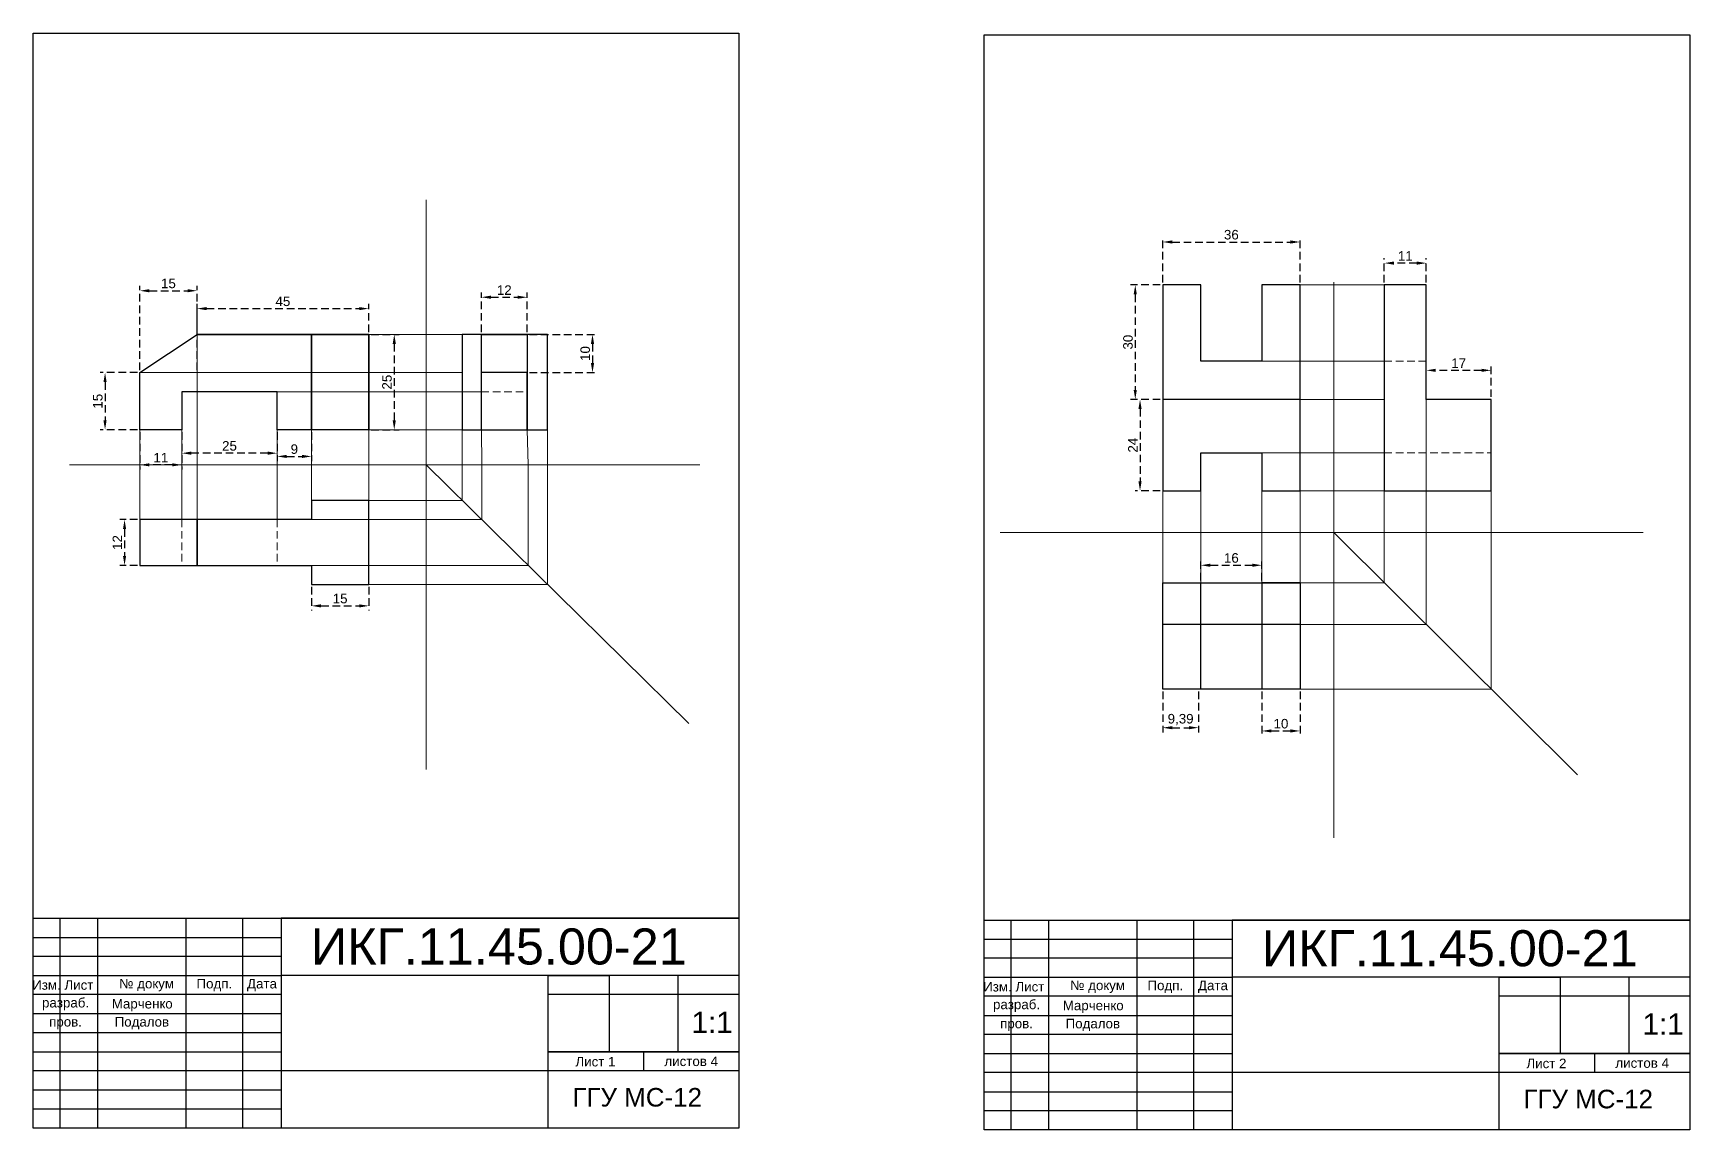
# Model space of a CAD drawing. Header units: millimetres. Extents: x 211 to 1131, y 6 to 296.
# Drawn here: x 210.5 to 644.8, y 8.8 to 296.3 of the extents above; entities that cross this region are included whole.
import ezdxf

# ---------------------------------------------------------------- set-up
doc = ezdxf.new("R2010")
doc.units = ezdxf.units.MM
doc.linetypes.add('ACAD_ISO10W100', pattern=[18, 12, -3, 0, -3])
doc.linetypes.add('JIS_02_2.0', pattern=[3, 2, -1])
doc.layers.add('подпись', color=7, linetype='JIS_02_2.0', lineweight=20)
doc.layers.add('размеры', color=7, linetype='JIS_02_2.0', lineweight=20)
doc.layers.add('Слой1', color=7, linetype='Continuous')
doc.layers.add('Слой2', color=7, linetype='Continuous')
doc.styles.get("Standard").update_dxf_attribs({"font": 'arial.ttf'})
doc.dimstyles.new('ISO-25', dxfattribs={"dimtxt": 2.5, "dimasz": 2.5, "dimexe": 1.25, "dimexo": 0.625, "dimtad": 1, "dimtxsty": 'Standard', "dimcen": 2.5, "dimadec": 0, "dimazin": 0, "dimtfac": 1, "dimtmove": 0, "dimatfit": 3, "dimfxl": 1, "dimarcsym": 0})

# ---------------------------------------------------------------- blocks, each defined once
blk = doc.blocks.new('*D2')
at = {"layer": 'Defpoints', "color": 0, "transparency": 16777216}
for p in [(298.5, 224.1), (253.5, 217.33), (298.5, 217.33)]:
    blk.add_point(p, dxfattribs=at)
at = {"layer": 'размеры', "color": 0, "lineweight": -2, "transparency": 16777216}
for p, q in [((253.5, 217.95), (253.5, 225.35)), ((256, 224.1), (296, 224.1)), ((298.5, 217.95), (298.5, 225.35))]:
    blk.add_line(p, q, dxfattribs=at)
at = {"layer": 'размеры', "color": 0, "transparency": 16777216}
for points in [[(256, 224.52), (256, 223.69), (253.5, 224.1)], [(296, 224.52), (296, 223.69), (298.5, 224.1)]]:
    blk.add_solid(points, dxfattribs=at)
at = {"layer": 'размеры', "color": 0, "transparency": 16777216, "insert": (276, 226), "char_height": 2.5, "attachment_point": 5}
blk.add_mtext('45', dxfattribs=at)
blk = doc.blocks.new('*D3')
at = {"layer": 'Defpoints', "color": 0, "transparency": 16777216}
for p in [(253.5, 228.79), (238.5, 207.33), (253.5, 207.33)]:
    blk.add_point(p, dxfattribs=at)
at = {"layer": 'размеры', "color": 0, "lineweight": -2, "transparency": 16777216}
for p, q in [((238.5, 207.95), (238.5, 230.04)), ((241, 228.79), (251, 228.79)), ((253.5, 207.95), (253.5, 230.04))]:
    blk.add_line(p, q, dxfattribs=at)
at = {"layer": 'размеры', "color": 0, "transparency": 16777216}
for points in [[(241, 229.2), (241, 228.37), (238.5, 228.79)], [(251, 229.2), (251, 228.37), (253.5, 228.79)]]:
    blk.add_solid(points, dxfattribs=at)
at = {"layer": 'размеры', "color": 0, "transparency": 16777216, "insert": (246, 230.69), "char_height": 2.5, "attachment_point": 5}
blk.add_mtext('15', dxfattribs=at)
blk = doc.blocks.new('*D4')
at = {"layer": 'Defpoints', "color": 0, "transparency": 16777216}
for p in [(298.5, 217.33), (298.5, 192.33), (305.19, 192.33)]:
    blk.add_point(p, dxfattribs=at)
at = {"layer": 'размеры', "color": 0, "lineweight": -2, "transparency": 16777216}
for p, q in [((299.12, 217.33), (306.44, 217.33)), ((305.19, 214.83), (305.19, 194.83)), ((299.12, 192.33), (306.44, 192.33))]:
    blk.add_line(p, q, dxfattribs=at)
at = {"layer": 'размеры', "color": 0, "transparency": 16777216}
for points in [[(304.77, 214.83), (305.61, 214.83), (305.19, 217.33)], [(304.77, 194.83), (305.61, 194.83), (305.19, 192.33)]]:
    blk.add_solid(points, dxfattribs=at)
at = {"layer": 'размеры', "color": 0, "transparency": 16777216, "insert": (303.29, 204.83), "char_height": 2.5, "attachment_point": 5, "rotation": 90}
blk.add_mtext('25', dxfattribs=at)
blk = doc.blocks.new('*D5')
at = {"layer": 'Defpoints', "color": 0, "transparency": 16777216}
for p in [(249.5, 192.33), (274.5, 192.33), (249.5, 186.21)]:
    blk.add_point(p, dxfattribs=at)
at = {"layer": 'размеры', "color": 0, "lineweight": -2, "transparency": 16777216}
for p, q in [((249.5, 191.7), (249.5, 184.96)), ((274.5, 191.7), (274.5, 184.96)), ((272, 186.21), (252, 186.21))]:
    blk.add_line(p, q, dxfattribs=at)
at = {"layer": 'размеры', "color": 0, "transparency": 16777216}
for points in [[(252, 186.63), (252, 185.79), (249.5, 186.21)], [(272, 186.63), (272, 185.79), (274.5, 186.21)]]:
    blk.add_solid(points, dxfattribs=at)
at = {"layer": 'размеры', "color": 0, "transparency": 16777216, "insert": (262, 188.11), "char_height": 2.5, "attachment_point": 5}
blk.add_mtext('25', dxfattribs=at)
blk = doc.blocks.new('*D6')
at = {"layer": 'Defpoints', "color": 0, "transparency": 16777216}
for p in [(238.5, 192.33), (249.5, 192.33), (238.5, 183.15)]:
    blk.add_point(p, dxfattribs=at)
at = {"layer": 'размеры', "color": 0, "lineweight": -2, "transparency": 16777216}
for p, q in [((238.5, 191.7), (238.5, 181.9)), ((249.5, 191.7), (249.5, 181.9)), ((247, 183.15), (241, 183.15))]:
    blk.add_line(p, q, dxfattribs=at)
at = {"layer": 'размеры', "color": 0, "transparency": 16777216}
for points in [[(241, 183.57), (241, 182.74), (238.5, 183.15)], [(247, 183.57), (247, 182.74), (249.5, 183.15)]]:
    blk.add_solid(points, dxfattribs=at)
at = {"layer": 'размеры', "color": 0, "transparency": 16777216, "insert": (244, 185.03), "char_height": 2.5, "attachment_point": 5}
blk.add_mtext('11', dxfattribs=at)
blk = doc.blocks.new('*D7')
at = {"layer": 'Defpoints', "color": 0, "transparency": 16777216}
for p in [(274.5, 192.33), (283.5, 192.33), (283.5, 185.36)]:
    blk.add_point(p, dxfattribs=at)
at = {"layer": 'размеры', "color": 0, "lineweight": -2, "transparency": 16777216}
for p, q in [((274.5, 191.7), (274.5, 184.11)), ((283.5, 191.7), (283.5, 184.11)), ((277, 185.36), (281, 185.36))]:
    blk.add_line(p, q, dxfattribs=at)
at = {"layer": 'размеры', "color": 0, "transparency": 16777216}
for points in [[(277, 185.78), (277, 184.94), (274.5, 185.36)], [(281, 185.78), (281, 184.94), (283.5, 185.36)]]:
    blk.add_solid(points, dxfattribs=at)
at = {"layer": 'размеры', "color": 0, "transparency": 16777216, "insert": (279, 187.26), "char_height": 2.5, "attachment_point": 5}
blk.add_mtext('9', dxfattribs=at)
blk = doc.blocks.new('*D8')
at = {"layer": 'Defpoints', "color": 0, "transparency": 16777216}
for p in [(238.5, 207.33), (229.38, 192.33), (238.5, 192.33)]:
    blk.add_point(p, dxfattribs=at)
at = {"layer": 'размеры', "color": 0, "lineweight": -2, "transparency": 16777216}
for p, q in [((237.87, 207.33), (228.13, 207.33)), ((229.38, 204.83), (229.38, 194.83)), ((237.87, 192.33), (228.13, 192.33))]:
    blk.add_line(p, q, dxfattribs=at)
at = {"layer": 'размеры', "color": 0, "transparency": 16777216}
for points in [[(228.96, 204.83), (229.79, 204.83), (229.38, 207.33)], [(228.96, 194.83), (229.79, 194.83), (229.38, 192.33)]]:
    blk.add_solid(points, dxfattribs=at)
at = {"layer": 'размеры', "color": 0, "transparency": 16777216, "insert": (227.48, 199.83), "char_height": 2.5, "attachment_point": 5, "rotation": 90}
blk.add_mtext('15', dxfattribs=at)
blk = doc.blocks.new('*D9')
at = {"layer": 'Defpoints', "color": 0, "transparency": 16777216}
for p in [(238.5, 168.8), (234.49, 156.8), (238.5, 156.8)]:
    blk.add_point(p, dxfattribs=at)
at = {"layer": 'размеры', "color": 0, "lineweight": -2, "transparency": 16777216}
for p, q in [((237.87, 168.8), (233.24, 168.8)), ((234.49, 166.3), (234.49, 159.3)), ((237.87, 156.8), (233.24, 156.8))]:
    blk.add_line(p, q, dxfattribs=at)
at = {"layer": 'размеры', "color": 0, "transparency": 16777216}
for points in [[(234.07, 166.3), (234.91, 166.3), (234.49, 168.8)], [(234.07, 159.3), (234.91, 159.3), (234.49, 156.8)]]:
    blk.add_solid(points, dxfattribs=at)
at = {"layer": 'размеры', "color": 0, "transparency": 16777216, "insert": (232.61, 162.8), "char_height": 2.5, "attachment_point": 5, "rotation": 90}
blk.add_mtext('12', dxfattribs=at)
blk = doc.blocks.new('*D10')
at = {"layer": 'Defpoints', "color": 0, "transparency": 16777216}
for p in [(283.5, 151.8), (298.5, 151.8), (298.5, 146.19)]:
    blk.add_point(p, dxfattribs=at)
at = {"layer": 'размеры', "color": 0, "lineweight": -2, "transparency": 16777216}
for p, q in [((283.5, 151.18), (283.5, 144.94)), ((298.5, 151.18), (298.5, 144.94)), ((286, 146.19), (296, 146.19))]:
    blk.add_line(p, q, dxfattribs=at)
at = {"layer": 'размеры', "color": 0, "transparency": 16777216}
for points in [[(286, 146.6), (286, 145.77), (283.5, 146.19)], [(296, 146.6), (296, 145.77), (298.5, 146.19)]]:
    blk.add_solid(points, dxfattribs=at)
at = {"layer": 'размеры', "color": 0, "transparency": 16777216, "insert": (291, 148.09), "char_height": 2.5, "attachment_point": 5}
blk.add_mtext('15', dxfattribs=at)
blk = doc.blocks.new('*D11')
at = {"layer": 'Defpoints', "color": 0, "transparency": 16777216}
for p in [(340.02, 227.08), (328.02, 217.33), (340.02, 217.33)]:
    blk.add_point(p, dxfattribs=at)
at = {"layer": 'размеры', "color": 0, "lineweight": -2, "transparency": 16777216}
for p, q in [((328.02, 217.95), (328.02, 228.33)), ((330.52, 227.08), (337.52, 227.08)), ((340.02, 217.95), (340.02, 228.33))]:
    blk.add_line(p, q, dxfattribs=at)
at = {"layer": 'размеры', "color": 0, "transparency": 16777216}
for points in [[(330.52, 227.5), (330.52, 226.67), (328.02, 227.08)], [(337.52, 227.5), (337.52, 226.67), (340.02, 227.08)]]:
    blk.add_solid(points, dxfattribs=at)
at = {"layer": 'размеры', "color": 0, "transparency": 16777216, "insert": (334.02, 228.96), "char_height": 2.5, "attachment_point": 5}
blk.add_mtext('12', dxfattribs=at)
blk = doc.blocks.new('*D12')
at = {"layer": 'Defpoints', "color": 0, "transparency": 16777216}
for p in [(340.02, 217.33), (340.02, 207.33), (357.15, 207.33)]:
    blk.add_point(p, dxfattribs=at)
at = {"layer": 'размеры', "color": 0, "lineweight": -2, "transparency": 16777216}
for p, q in [((340.64, 217.33), (358.4, 217.33)), ((357.15, 214.83), (357.15, 209.83)), ((340.64, 207.33), (358.4, 207.33))]:
    blk.add_line(p, q, dxfattribs=at)
at = {"layer": 'размеры', "color": 0, "transparency": 16777216}
for points in [[(356.73, 214.83), (357.57, 214.83), (357.15, 217.33)], [(356.73, 209.83), (357.57, 209.83), (357.15, 207.33)]]:
    blk.add_solid(points, dxfattribs=at)
at = {"layer": 'размеры', "color": 0, "transparency": 16777216, "insert": (355.25, 212.33), "char_height": 2.5, "attachment_point": 5, "rotation": 90}
blk.add_mtext('10', dxfattribs=at)
blk = doc.blocks.new('*D13')
at = {"layer": 'Defpoints', "color": 0, "transparency": 16777216}
for p in [(542.62, 241.56), (506.62, 230.31), (542.62, 230.31)]:
    blk.add_point(p, dxfattribs=at)
at = {"layer": 'размеры', "color": 0, "lineweight": -2, "transparency": 16777216}
for p, q in [((506.62, 230.94), (506.62, 242.81)), ((509.12, 241.56), (540.12, 241.56)), ((542.62, 230.94), (542.62, 242.81))]:
    blk.add_line(p, q, dxfattribs=at)
at = {"layer": 'размеры', "color": 0, "transparency": 16777216}
for points in [[(509.12, 241.98), (509.12, 241.14), (506.62, 241.56)], [(540.12, 241.98), (540.12, 241.14), (542.62, 241.56)]]:
    blk.add_solid(points, dxfattribs=at)
at = {"layer": 'размеры', "color": 0, "transparency": 16777216, "insert": (524.62, 243.46), "char_height": 2.5, "attachment_point": 5}
blk.add_mtext('36', dxfattribs=at)
blk = doc.blocks.new('*D14')
at = {"layer": 'Defpoints', "color": 0, "transparency": 16777216}
for p in [(506.62, 124.37), (516.01, 124.37), (516.01, 114.25)]:
    blk.add_point(p, dxfattribs=at)
at = {"layer": 'размеры', "color": 0, "lineweight": -2, "transparency": 16777216}
for p, q in [((506.62, 123.75), (506.62, 113)), ((516.01, 123.75), (516.01, 113)), ((509.12, 114.25), (513.51, 114.25))]:
    blk.add_line(p, q, dxfattribs=at)
at = {"layer": 'размеры', "color": 0, "transparency": 16777216}
for points in [[(509.12, 114.67), (509.12, 113.84), (506.62, 114.25)], [(513.51, 114.67), (513.51, 113.84), (516.01, 114.25)]]:
    blk.add_solid(points, dxfattribs=at)
at = {"layer": 'размеры', "color": 0, "transparency": 16777216, "insert": (511.32, 116.38), "char_height": 2.5, "attachment_point": 5}
blk.add_mtext('9,39', dxfattribs=at)
blk = doc.blocks.new('*D15')
at = {"layer": 'Defpoints', "color": 0, "transparency": 16777216}
for p in [(532.62, 124.37), (542.62, 124.37), (542.62, 113.4)]:
    blk.add_point(p, dxfattribs=at)
at = {"layer": 'размеры', "color": 0, "lineweight": -2, "transparency": 16777216}
for p, q in [((532.62, 123.75), (532.62, 112.15)), ((542.62, 123.75), (542.62, 112.15)), ((535.12, 113.4), (540.12, 113.4))]:
    blk.add_line(p, q, dxfattribs=at)
at = {"layer": 'размеры', "color": 0, "transparency": 16777216}
for points in [[(535.12, 113.82), (535.12, 112.99), (532.62, 113.4)], [(540.12, 113.82), (540.12, 112.99), (542.62, 113.4)]]:
    blk.add_solid(points, dxfattribs=at)
at = {"layer": 'размеры', "color": 0, "transparency": 16777216, "insert": (537.62, 115.3), "char_height": 2.5, "attachment_point": 5}
blk.add_mtext('10', dxfattribs=at)
blk = doc.blocks.new('*D16')
at = {"layer": 'Defpoints', "color": 0, "transparency": 16777216}
for p in [(532.62, 156.83), (516.62, 152.24), (532.62, 152.24)]:
    blk.add_point(p, dxfattribs=at)
at = {"layer": 'размеры', "color": 0, "lineweight": -2, "transparency": 16777216}
for p, q in [((516.62, 152.86), (516.62, 158.08)), ((519.12, 156.83), (530.12, 156.83)), ((532.62, 152.86), (532.62, 158.08))]:
    blk.add_line(p, q, dxfattribs=at)
at = {"layer": 'размеры', "color": 0, "transparency": 16777216}
for points in [[(519.12, 157.25), (519.12, 156.42), (516.62, 156.83)], [(530.12, 157.25), (530.12, 156.42), (532.62, 156.83)]]:
    blk.add_solid(points, dxfattribs=at)
at = {"layer": 'размеры', "color": 0, "transparency": 16777216, "insert": (524.62, 158.73), "char_height": 2.5, "attachment_point": 5}
blk.add_mtext('16', dxfattribs=at)
blk = doc.blocks.new('*D17')
at = {"layer": 'Defpoints', "color": 0, "transparency": 16777216}
for p in [(506.62, 200.31), (500.68, 176.31), (506.62, 176.31)]:
    blk.add_point(p, dxfattribs=at)
at = {"layer": 'размеры', "color": 0, "lineweight": -2, "transparency": 16777216}
for p, q in [((506, 200.31), (499.43, 200.31)), ((500.68, 197.81), (500.68, 178.81)), ((506, 176.31), (499.43, 176.31))]:
    blk.add_line(p, q, dxfattribs=at)
at = {"layer": 'размеры', "color": 0, "transparency": 16777216}
for points in [[(500.26, 197.81), (501.09, 197.81), (500.68, 200.31)], [(500.26, 178.81), (501.09, 178.81), (500.68, 176.31)]]:
    blk.add_solid(points, dxfattribs=at)
at = {"layer": 'размеры', "color": 0, "transparency": 16777216, "insert": (498.8, 188.31), "char_height": 2.5, "attachment_point": 5, "rotation": 90}
blk.add_mtext('24', dxfattribs=at)
blk = doc.blocks.new('*D18')
at = {"layer": 'Defpoints', "color": 0, "transparency": 16777216}
for p in [(506.62, 230.31), (499.43, 200.31), (506.62, 200.31)]:
    blk.add_point(p, dxfattribs=at)
at = {"layer": 'размеры', "color": 0, "lineweight": -2, "transparency": 16777216}
for p, q in [((506, 230.31), (498.18, 230.31)), ((499.43, 227.81), (499.43, 202.81)), ((506, 200.31), (498.18, 200.31))]:
    blk.add_line(p, q, dxfattribs=at)
at = {"layer": 'размеры', "color": 0, "transparency": 16777216}
for points in [[(499.01, 227.81), (499.84, 227.81), (499.43, 230.31)], [(499.01, 202.81), (499.84, 202.81), (499.43, 200.31)]]:
    blk.add_solid(points, dxfattribs=at)
at = {"layer": 'размеры', "color": 0, "transparency": 16777216, "insert": (497.53, 215.31), "char_height": 2.5, "attachment_point": 5, "rotation": 90}
blk.add_mtext('30', dxfattribs=at)
blk = doc.blocks.new('*D19')
at = {"layer": 'Defpoints', "color": 0, "transparency": 16777216}
for p in [(564.71, 236.03), (564.71, 230.31), (575.71, 230.31)]:
    blk.add_point(p, dxfattribs=at)
at = {"layer": 'размеры', "color": 0, "lineweight": -2, "transparency": 16777216}
for p, q in [((564.71, 230.94), (564.71, 237.28)), ((573.21, 236.03), (567.21, 236.03)), ((575.71, 230.94), (575.71, 237.28))]:
    blk.add_line(p, q, dxfattribs=at)
at = {"layer": 'размеры', "color": 0, "transparency": 16777216}
for points in [[(567.21, 236.44), (567.21, 235.61), (564.71, 236.03)], [(573.21, 236.44), (573.21, 235.61), (575.71, 236.03)]]:
    blk.add_solid(points, dxfattribs=at)
at = {"layer": 'размеры', "color": 0, "transparency": 16777216, "insert": (570.21, 237.91), "char_height": 2.5, "attachment_point": 5}
blk.add_mtext('11', dxfattribs=at)
blk = doc.blocks.new('*D20')
at = {"layer": 'Defpoints', "color": 0, "transparency": 16777216}
for p in [(575.71, 207.92), (575.71, 200.31), (592.71, 200.31)]:
    blk.add_point(p, dxfattribs=at)
at = {"layer": 'размеры', "color": 0, "lineweight": -2, "transparency": 16777216}
for p, q in [((575.71, 200.94), (575.71, 209.17)), ((592.71, 200.94), (592.71, 209.17)), ((590.21, 207.92), (578.21, 207.92))]:
    blk.add_line(p, q, dxfattribs=at)
at = {"layer": 'размеры', "color": 0, "transparency": 16777216}
for points in [[(578.21, 208.34), (578.21, 207.51), (575.71, 207.92)], [(590.21, 208.34), (590.21, 207.51), (592.71, 207.92)]]:
    blk.add_solid(points, dxfattribs=at)
at = {"layer": 'размеры', "color": 0, "transparency": 16777216, "insert": (584.21, 209.8), "char_height": 2.5, "attachment_point": 5}
blk.add_mtext('17', dxfattribs=at)

msp = doc.modelspace()

# ---------------------------------------------------------------- linework, layer by layer
at = {"lineweight": 30}
for p, q in [((210.526, 9.304), (210.526, 296.304)), ((210.526, 296.304), (395.526, 296.304)), ((395.526, 296.304), (395.526, 9.304)), ((459.808, 8.846), (459.808, 295.846)), ((459.808, 295.846), (644.808, 295.846)), ((644.808, 295.846), (644.808, 8.846)), ((516.622, 230.313), (506.622, 230.313)), ((506.622, 230.313), (506.622, 176.313)), ((516.622, 210.313), (516.622, 230.313)), ((542.622, 230.313), (532.622, 230.313)), ((532.622, 230.313), (532.622, 210.313)), ((542.622, 176.313), (542.622, 230.313)), ((575.715, 230.313), (564.715, 230.313)), ((564.715, 230.313), (564.715, 176.313)), ((575.715, 200.313), (575.715, 230.313)), ((238.496, 207.328), (253.496, 217.328)), ((298.496, 217.328), (253.496, 217.328)), ((253.496, 217.328), (298.496, 217.328)), ((283.496, 192.328), (283.496, 217.328)), ((283.496, 217.328), (283.496, 192.328)), ((298.496, 192.328), (298.496, 217.328)), ((298.496, 217.328), (298.496, 192.328)), ((345.384, 217.328), (323.018, 217.328)), ((323.018, 217.328), (323.018, 192.328)), ((328.018, 192.328), (328.018, 217.328)), ((328.018, 217.328), (340.018, 217.328)), ((340.018, 217.328), (340.018, 192.328)), ((345.384, 192.328), (345.384, 217.328)), ((532.622, 210.313), (516.622, 210.313)), ((238.496, 192.328), (238.496, 207.328)), ((340.018, 207.328), (328.018, 207.328)), ((340.018, 192.328), (340.018, 207.328)), ((274.496, 202.328), (249.496, 202.328)), ((249.496, 202.328), (249.496, 192.328)), ((274.496, 192.328), (274.496, 202.328)), ((542.622, 200.313), (506.622, 200.313)), ((542.622, 176.313), (542.622, 200.313)), ((592.715, 200.313), (575.715, 200.313)), ((592.715, 176.313), (592.715, 200.313)), ((249.496, 192.328), (238.496, 192.328)), ((283.496, 192.328), (274.496, 192.328)), ((298.496, 192.328), (283.496, 192.328)), ((323.018, 192.328), (345.384, 192.328)), ((323.018, 192.328), (328.018, 192.328)), ((516.622, 176.313), (516.622, 186.313)), ((516.622, 186.313), (532.622, 186.313)), ((532.622, 186.313), (532.622, 176.313)), ((298.496, 173.805), (283.496, 173.805)), ((283.496, 173.805), (283.496, 168.805)), ((298.496, 151.805), (298.496, 173.805)), ((506.622, 176.313), (516.622, 176.313)), ((532.622, 176.313), (542.622, 176.313)), ((564.715, 176.313), (592.715, 176.313)), ((283.496, 168.805), (238.496, 168.805)), ((238.496, 168.805), (238.496, 156.805)), ((253.496, 156.805), (253.496, 168.805)), ((253.496, 168.805), (253.496, 156.805)), ((238.496, 156.805), (253.496, 156.805)), ((253.496, 156.805), (283.496, 156.805)), ((283.496, 156.805), (283.496, 151.805)), ((506.622, 124.372), (506.622, 152.236)), ((506.622, 152.236), (542.622, 152.236)), ((516.622, 124.372), (516.622, 152.236)), ((542.622, 152.236), (532.622, 152.236)), ((532.622, 152.236), (532.622, 124.372)), ((542.622, 152.236), (542.622, 124.372)), ((283.496, 151.805), (298.496, 151.805)), ((542.622, 141.289), (506.622, 141.289)), ((542.622, 124.372), (506.622, 124.372)), ((532.622, 124.372), (516.622, 124.372)), ((210.526, 64.304), (395.526, 64.304)), ((210.526, 64.304), (395.526, 64.304)), ((217.526, 64.304), (217.526, 9.304)), ((227.526, 9.304), (227.526, 64.304)), ((227.526, 9.304), (227.526, 64.304)), ((250.526, 64.304), (250.526, 9.304)), ((250.526, 64.304), (250.526, 9.304)), ((265.526, 9.304), (265.526, 64.304)), ((265.526, 9.304), (265.526, 64.304)), ((395.526, 64.304), (275.526, 64.304)), ((275.526, 64.304), (275.526, 9.304)), ((395.526, 64.304), (275.526, 64.304)), ((275.526, 64.304), (275.526, 9.304)), ((459.808, 63.846), (644.808, 63.846)), ((459.808, 63.846), (644.808, 63.846)), ((466.808, 63.846), (466.808, 8.846)), ((476.808, 8.846), (476.808, 63.846)), ((476.808, 8.846), (476.808, 63.846)), ((499.808, 63.846), (499.808, 8.846)), ((499.808, 63.846), (499.808, 8.846)), ((514.808, 8.846), (514.808, 63.846)), ((514.808, 8.846), (514.808, 63.846)), ((644.808, 63.846), (524.808, 63.846)), ((524.808, 63.846), (524.808, 8.846)), ((644.808, 63.846), (524.808, 63.846)), ((524.808, 63.846), (524.808, 8.846)), ((210.526, 59.304), (275.526, 59.304)), ((210.526, 59.304), (275.526, 59.304)), ((275.526, 59.304), (275.526, 54.304)), ((275.526, 59.304), (275.526, 54.304)), ((459.808, 58.846), (524.808, 58.846)), ((459.808, 58.846), (524.808, 58.846)), ((524.808, 58.846), (524.808, 53.846)), ((524.808, 58.846), (524.808, 53.846)), ((275.526, 54.304), (210.526, 54.304)), ((275.526, 54.304), (210.526, 54.304)), ((524.808, 53.846), (459.808, 53.846)), ((524.808, 53.846), (459.808, 53.846)), ((210.526, 49.304), (275.526, 49.304)), ((210.526, 49.304), (275.526, 49.304)), ((395.526, 49.304), (275.526, 49.304)), ((275.526, 49.304), (275.526, 44.304)), ((395.526, 49.304), (275.526, 49.304)), ((275.526, 49.304), (275.526, 44.304)), ((345.526, 9.304), (345.526, 49.304)), ((345.526, 49.304), (361.526, 49.304)), ((345.526, 9.304), (345.526, 49.304)), ((361.526, 49.304), (361.526, 29.304)), ((379.526, 49.304), (379.526, 29.304)), ((379.526, 49.304), (379.526, 29.304)), ((459.808, 48.846), (524.808, 48.846)), ((459.808, 48.846), (524.808, 48.846)), ((644.808, 48.846), (524.808, 48.846)), ((524.808, 48.846), (524.808, 43.846)), ((644.808, 48.846), (524.808, 48.846)), ((524.808, 48.846), (524.808, 43.846)), ((594.808, 8.846), (594.808, 48.846)), ((594.808, 48.846), (610.808, 48.846)), ((594.808, 8.846), (594.808, 48.846)), ((610.808, 48.846), (610.808, 28.846)), ((628.808, 48.846), (628.808, 28.846)), ((628.808, 48.846), (628.808, 28.846)), ((275.526, 44.304), (210.526, 44.304)), ((275.526, 44.304), (210.526, 44.304)), ((395.526, 44.304), (345.526, 44.304)), ((395.526, 44.304), (345.526, 44.304)), ((524.808, 43.846), (459.808, 43.846)), ((524.808, 43.846), (459.808, 43.846)), ((644.808, 43.846), (594.808, 43.846)), ((644.808, 43.846), (594.808, 43.846)), ((210.526, 39.304), (275.526, 39.304)), ((210.526, 39.304), (275.526, 39.304)), ((275.526, 39.304), (275.526, 34.304)), ((275.526, 39.304), (275.526, 34.304)), ((459.808, 38.846), (524.808, 38.846)), ((459.808, 38.846), (524.808, 38.846)), ((524.808, 38.846), (524.808, 33.846)), ((524.808, 38.846), (524.808, 33.846)), ((275.526, 34.304), (210.526, 34.304)), ((275.526, 34.304), (210.526, 34.304)), ((524.808, 33.846), (459.808, 33.846)), ((524.808, 33.846), (459.808, 33.846)), ((210.526, 29.304), (275.526, 29.304)), ((210.526, 29.304), (275.526, 29.304)), ((275.526, 29.304), (275.526, 24.304)), ((275.526, 29.304), (275.526, 24.304)), ((379.526, 29.304), (345.526, 29.304)), ((345.526, 29.304), (395.526, 29.304)), ((345.526, 29.304), (370.526, 29.304)), ((379.526, 29.304), (345.526, 29.304)), ((345.526, 29.304), (395.526, 29.304)), ((345.526, 29.304), (370.526, 29.304)), ((459.808, 28.846), (524.808, 28.846)), ((459.808, 28.846), (524.808, 28.846)), ((524.808, 28.846), (524.808, 23.846)), ((524.808, 28.846), (524.808, 23.846)), ((628.808, 28.846), (594.808, 28.846)), ((594.808, 28.846), (644.808, 28.846)), ((594.808, 28.846), (619.808, 28.846)), ((628.808, 28.846), (594.808, 28.846)), ((594.808, 28.846), (644.808, 28.846)), ((594.808, 28.846), (619.808, 28.846)), ((275.526, 24.304), (210.526, 24.304)), ((275.526, 24.304), (210.526, 24.304)), ((395.526, 24.304), (275.526, 24.304)), ((395.526, 24.304), (275.526, 24.304)), ((524.808, 23.846), (459.808, 23.846)), ((524.808, 23.846), (459.808, 23.846)), ((644.808, 23.846), (524.808, 23.846)), ((644.808, 23.846), (524.808, 23.846)), ((210.526, 19.304), (275.526, 19.304)), ((210.526, 19.304), (275.526, 19.304)), ((275.526, 19.304), (275.526, 14.304)), ((275.526, 19.304), (275.526, 14.304)), ((459.808, 18.846), (524.808, 18.846)), ((459.808, 18.846), (524.808, 18.846)), ((524.808, 18.846), (524.808, 13.846)), ((524.808, 18.846), (524.808, 13.846)), ((275.526, 14.304), (210.526, 14.304)), ((275.526, 14.304), (210.526, 14.304)), ((524.808, 13.846), (459.808, 13.846)), ((524.808, 13.846), (459.808, 13.846)), ((395.526, 9.304), (210.526, 9.304)), ((644.808, 8.846), (459.808, 8.846))]:
    msp.add_line(p, q, dxfattribs=at)
at = {"lineweight": 20}
for p, q in [((313.516, 252.591), (313.516, 103.298)), ((551.51, 230.993), (551.51, 85.408)), ((220.094, 183.152), (385.26, 183.152)), ((313.516, 183.152), (382.409, 115.384)), ((463.995, 165.377), (632.573, 165.377)), ((551.51, 165.377), (615.334, 101.862))]:
    msp.add_line(p, q, dxfattribs=at)
for p, q in [((217.526, 64.304), (217.526, 44.304)), ((466.808, 63.846), (466.808, 43.846)), ((395.526, 29.304), (370.526, 29.304)), ((370.526, 29.304), (370.526, 24.304)), ((644.808, 28.846), (619.808, 28.846)), ((619.808, 28.846), (619.808, 23.846))]:
    msp.add_line(p, q)
at = {"layer": 'Слой1', "lineweight": 20}
for p, q in [((542.622, 230.313), (564.715, 230.313)), ((253.496, 217.328), (253.496, 168.805)), ((298.496, 217.328), (313.516, 217.328)), ((313.516, 217.328), (323.018, 217.328)), ((323.018, 217.328), (323.018, 207.328)), ((532.622, 210.313), (564.715, 210.313)), ((238.496, 207.328), (313.516, 207.328)), ((323.018, 207.328), (313.516, 207.328)), ((313.516, 207.328), (313.516, 202.328)), ((274.496, 202.328), (313.516, 202.328)), ((313.516, 202.328), (323.018, 202.328)), ((323.018, 202.328), (323.018, 192.328)), ((323.018, 202.328), (328.018, 202.328)), ((542.622, 200.313), (564.715, 200.313)), ((575.715, 200.313), (575.715, 141.289)), ((238.496, 192.328), (238.496, 168.805)), ((249.496, 168.805), (249.496, 192.328)), ((274.496, 192.328), (274.496, 168.805)), ((283.496, 192.328), (283.496, 173.805)), ((298.496, 192.328), (298.496, 173.805)), ((298.496, 192.328), (313.516, 192.328)), ((323.018, 192.328), (313.516, 192.328)), ((313.516, 192.328), (313.516, 183.152)), ((323.018, 183.152), (323.018, 192.328)), ((323.018, 192.328), (328.018, 192.328)), ((328.018, 192.328), (328.101, 183.152)), ((340.301, 183.152), (340.018, 192.328)), ((340.018, 192.328), (345.384, 192.328)), ((345.384, 192.328), (345.384, 183.152)), ((313.516, 183.152), (323.018, 183.152)), ((323.018, 173.805), (323.018, 183.152)), ((328.101, 168.805), (328.101, 183.152)), ((328.101, 183.152), (340.301, 183.152)), ((340.301, 156.805), (340.301, 183.152)), ((345.384, 151.805), (345.384, 183.152)), ((532.622, 186.313), (564.715, 186.313)), ((298.496, 173.805), (323.018, 173.805)), ((506.622, 176.313), (506.622, 165.377)), ((516.622, 165.377), (516.622, 176.313)), ((532.622, 176.313), (532.622, 165.377)), ((542.622, 176.313), (542.622, 165.377)), ((542.622, 165.377), (542.622, 176.313)), ((542.622, 176.313), (564.715, 176.313)), ((564.715, 176.313), (564.715, 152.236)), ((592.715, 176.313), (592.715, 124.372)), ((238.496, 168.805), (249.496, 168.805)), ((283.496, 168.805), (328.101, 168.805)), ((506.622, 165.377), (516.622, 165.377)), ((506.622, 165.377), (506.622, 152.236)), ((516.622, 152.236), (516.622, 165.377)), ((516.622, 165.377), (532.622, 165.377)), ((532.622, 165.377), (532.622, 152.236)), ((542.622, 152.236), (542.622, 165.377)), ((542.622, 165.377), (551.51, 165.377)), ((551.51, 165.377), (551.51, 141.289)), ((283.496, 156.805), (340.301, 156.805)), ((506.622, 152.236), (516.622, 152.236)), ((532.622, 152.236), (542.622, 152.236)), ((551.51, 152.236), (542.622, 152.236)), ((564.715, 152.236), (551.51, 152.236)), ((298.496, 151.805), (345.384, 151.805)), ((551.51, 141.289), (542.622, 141.289)), ((542.622, 141.289), (551.51, 141.289)), ((575.715, 141.289), (551.51, 141.289)), ((551.51, 141.289), (551.51, 124.372)), ((551.51, 124.372), (542.622, 124.372)), ((592.715, 124.372), (551.51, 124.372))]:
    msp.add_line(p, q, dxfattribs=at)
at = {"layer": 'Слой2', "linetype": 'JIS_02_2.0', "lineweight": 20}
for p, q in [((564.715, 210.313), (575.715, 210.313)), ((328.018, 202.328), (340.018, 202.328)), ((564.715, 186.313), (592.715, 186.313)), ((249.496, 168.805), (249.496, 156.805)), ((274.496, 168.805), (274.496, 156.805)), ((516.622, 152.236), (516.622, 124.372)), ((532.622, 152.236), (532.622, 124.372))]:
    msp.add_line(p, q, dxfattribs=at)

# ---------------------------------------------------------------- texts
at = {"char_height": 2.5, "attachment_point": 5}
for s, width, insert in [('Изм.', 7, (214.026, 46.804)), ('Лист', 10, (222.526, 46.804)), ('Подп.', 15, (258.026, 46.804)), ('Дата', 10, (270.526, 46.804)), ('Подп.', 15, (507.308, 46.346)), ('Дата', 10, (519.808, 46.346)), ('Изм.', 7, (463.308, 46.346)), ('Лист', 10, (471.808, 46.346)), ('Лист 1', 16, (357.93, 26.704)), ('листов 4', 25, (383.026, 26.804)), ('Лист 2', 16, (607.212, 26.246)), ('листов 4', 25, (632.308, 26.346))]:
    msp.add_mtext_dynamic_manual_height_columns(s, width=width, gutter_width=12.5, heights=[0], dxfattribs=dict(at, insert=insert))
at = {"linetype": 'ACAD_ISO10W100'}
for s, width, gutter_width, insert, char_height, attachment_point in [('разраб.', 17, 12.5, (219.026, 41.804), 2.5, 5), ('разраб.', 17, 12.5, (468.308, 41.346), 2.5, 5), ('\\pxt18;ГГУ МС-12', 97.38042, 24.345, (351.885, 19.82), 4.86902, 1), ('\\pxt18;ГГУ МС-12', 97.38042, 24.345, (601.167, 19.362), 4.86902, 1)]:
    msp.add_mtext_dynamic_manual_height_columns(s, width=width, gutter_width=gutter_width, heights=[0], dxfattribs=dict(at, insert=insert, char_height=char_height, attachment_point=attachment_point))
at = {"layer": 'подпись', "linetype": 'ACAD_ISO10W100'}
for s, width, gutter_width, insert, char_height, attachment_point in [('ИКГ.11.45.00-21', 453.69415, 47.26, (283.369, 61.64), 9.45196, 1), ('ИКГ.11.45.00-21', 453.69415, 47.26, (532.651, 61.182), 9.45196, 1), ('\\pxi-3,l4,t4;№^Iдокум', 23, 12.5, (239.026, 46.804), 2.5, 5), ('\\pxi-3,l4,t4;№^Iдокум', 23, 12.5, (488.308, 46.346), 2.5, 5), ('Марченко', 23, 12.5, (231.152, 43.16), 2.5, 1), ('1:1', 35.58187, 27.798, (383.11, 39.822), 5.5597, 1), ('Марченко', 23, 12.5, (480.434, 42.702), 2.5, 1), ('1:1', 35.58187, 27.798, (632.392, 39.364), 5.5597, 1), ('пров.', 17, 12.5, (219.026, 36.804), 2.5, 5), ('Подалов', 23, 12.5, (239.026, 36.804), 2.5, 5), ('пров.', 17, 12.5, (468.308, 36.346), 2.5, 5), ('Подалов', 23, 12.5, (488.308, 36.346), 2.5, 5)]:
    msp.add_mtext_dynamic_manual_height_columns(s, width=width, gutter_width=gutter_width, heights=[0], dxfattribs=dict(at, insert=insert, char_height=char_height, attachment_point=attachment_point))

# ---------------------------------------------------------------- dimensions: what is measured, and where the dimension line sits
at = {"layer": 'размеры'}
for base, p1, p2, picture, middle in [((542.622, 241.56), (506.622, 230.313), (542.622, 230.313), '*D13', (524.622, 243.462)), ((564.715, 236.025), (575.715, 230.313), (564.715, 230.313), '*D19', (570.215, 237.905)), ((253.496, 228.787), (238.496, 207.328), (253.496, 207.328), '*D3', (245.996, 230.688)), ((340.018, 227.084), (328.018, 217.328), (340.018, 217.328), '*D11', (334.018, 228.964)), ((298.496, 224.103), (253.496, 217.328), (298.496, 217.328), '*D2', (275.996, 226)), ((575.715, 207.924), (592.715, 200.313), (575.715, 200.313), '*D20', (584.215, 209.804)), ((238.496, 183.152), (249.496, 192.328), (238.496, 192.328), '*D6', (243.996, 185.032)), ((249.496, 186.21), (274.496, 192.328), (249.496, 192.328), '*D5', (261.996, 188.111)), ((283.496, 185.358), (274.496, 192.328), (283.496, 192.328), '*D7', (278.996, 187.26)), ((532.622, 156.832), (516.622, 152.236), (532.622, 152.236), '*D16', (524.622, 158.733)), ((298.496, 146.187), (283.496, 151.805), (298.496, 151.805), '*D10', (290.996, 148.089)), ((516.011, 114.255), (506.622, 124.372), (516.011, 124.372), '*D14', (511.316, 116.382)), ((542.622, 113.403), (532.622, 124.372), (542.622, 124.372), '*D15', (537.622, 115.305))]:
    dim = msp.add_linear_dim(base=base, p1=p1, p2=p2, dimstyle='ISO-25', dxfattribs=at)
    dim.commit()
    dim.dimension.update_dxf_attribs({"geometry": picture, "text_midpoint": middle})
for base, p1, p2, picture, middle in [((499.428, 200.313), (506.622, 230.313), (506.622, 200.313), '*D18', (497.526, 215.313)), ((305.189, 192.328), (298.496, 217.328), (298.496, 192.328), '*D4', (303.287, 204.828)), ((357.149, 207.328), (340.018, 217.328), (340.018, 207.328), '*D12', (355.247, 212.328)), ((229.378, 192.328), (238.496, 207.328), (238.496, 192.328), '*D8', (227.476, 199.828)), ((500.678, 176.313), (506.622, 200.313), (506.622, 176.313), '*D17', (498.798, 188.313)), ((234.489, 156.805), (238.496, 168.805), (238.496, 156.805), '*D9', (232.608, 162.805))]:
    dim = msp.add_linear_dim(base=base, p1=p1, p2=p2, angle=90, dimstyle='ISO-25', dxfattribs=at)
    dim.commit()
    dim.dimension.update_dxf_attribs({"geometry": picture, "text_midpoint": middle})

doc.saveas('drawing.dxf')
